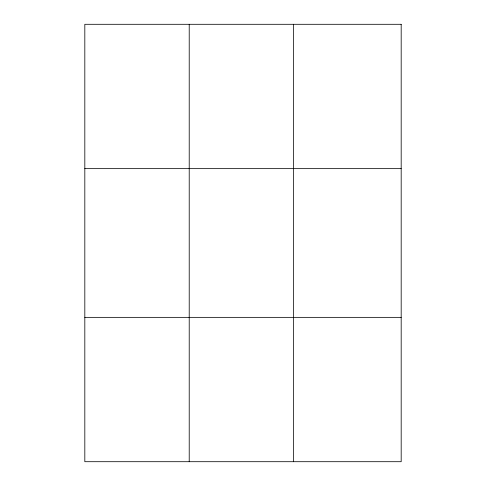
<?xml version="1.0" encoding="UTF-8"?>
<svg xmlns="http://www.w3.org/2000/svg" width="486" height="486" viewBox="0 0 486 486"><rect width="100%" height="100%" fill="white"/><g stroke="black" fill="none" stroke-linecap="round" stroke-linejoin="round"><path stroke-width="0.73" d="M189.218 461.7L189.218 24.3M293.617 461.7L293.617 24.3M84.819 168.642L401.181 168.642M84.819 317.358L401.181 317.358M401.181 24.3L401.181 461.7L84.819 461.7L84.819 24.3L401.181 24.3"/></g></svg>
